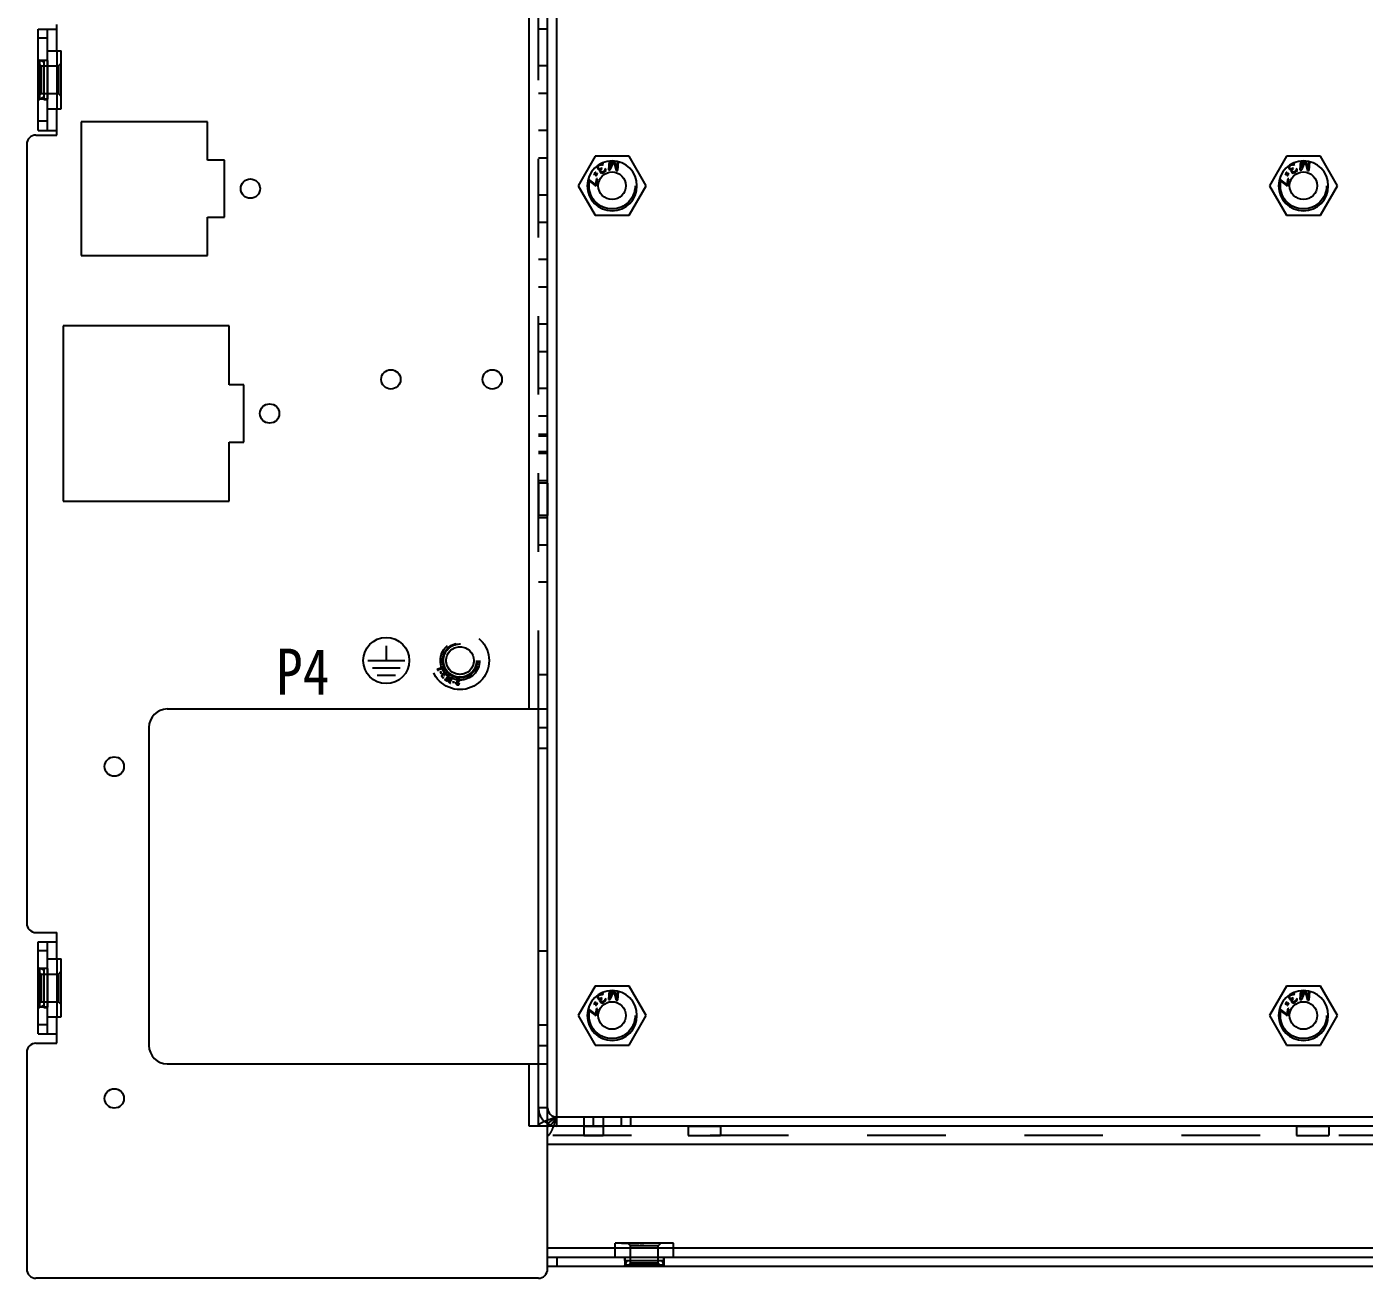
# Model space of a CAD drawing. Header units: millimetres. Extents: x 0 to 8948, y -1340 to 1100.
# Drawn here: x 6993.4 to 7138.5, y 454.4 to 590.2 of the extents above; entities that cross this region are included whole.
import ezdxf

# ---------------------------------------------------------------- set-up
doc = ezdxf.new("R2010")
doc.units = ezdxf.units.MM
doc.header["$LTSCALE"] = 85.25
doc.linetypes.add('HIDDEN', pattern=[0.2, 0.1, -0.1])
doc.layers.get('0').update_dxf_attribs({"linetype": 'CONTINUOUS'})
for name, color, linetype in [('02___PRT_ALL_AXES', 7, 'CONTINUOUS'), ('03___PRT_ALL_CURVES', 7, 'CONTINUOUS'), ('DEFAULT_2', 8, 'HIDDEN')]:
    doc.layers.add(name, color=color, linetype=linetype)
doc.styles.get("Standard").update_dxf_attribs({"font": 'txt', "width": 0.85})

msp = doc.modelspace()

# ---------------------------------------------------------------- linework, layer by layer
at = {"color": 7, "linetype": 'Continuous'}
for p, q in [((7049.887, 455.448), (7049.887, 709.948)), ((7047.887, 516.198), (7047.887, 679.948)), ((7050.887, 470.948), (7050.887, 679.948)), ((6994.637, 589.948), (6996.637, 589.948)), ((6995.637, 578.948), (6995.637, 589.948)), ((6996.637, 587.598), (6996.637, 590.448)), ((6995.637, 588.948), (6994.637, 588.948)), ((6995.637, 587.598), (6997.137, 587.598)), ((6997.137, 581.298), (6997.137, 587.598)), ((6995.637, 581.298), (6997.137, 581.298)), ((6996.637, 578.448), (6996.637, 581.298)), ((6995.637, 579.948), (6994.637, 579.948)), ((6994.637, 578.948), (6996.637, 578.948)), ((6999.297, 579.888), (6999.297, 565.388)), ((7012.997, 579.888), (6999.297, 579.888)), ((7012.997, 575.738), (7012.997, 579.888)), ((6994.387, 578.448), (6996.637, 578.448)), ((6993.387, 577.448), (6993.387, 492.948)), ((7014.847, 575.738), (7012.997, 575.738)), ((7014.847, 569.538), (7014.847, 575.738)), ((7055.283, 575.01), (7055.28, 574.933)), ((7055.28, 574.933), (7055.295, 574.868)), ((7055.314, 575.078), (7055.283, 575.01)), ((7055.295, 574.868), (7055.339, 574.795)), ((7055.364, 575.158), (7055.314, 575.078)), ((7055.339, 574.795), (7055.4, 574.733)), ((7055.42, 575.215), (7055.364, 575.158)), ((7055.38, 574.969), (7055.394, 575.027)), ((7055.384, 574.922), (7055.38, 574.969)), ((7055.428, 574.849), (7055.384, 574.922)), ((7055.394, 575.027), (7055.419, 575.067)), ((7055.4, 574.733), (7055.469, 574.7)), ((7055.419, 575.067), (7055.497, 575.138)), ((7055.508, 574.797), (7055.428, 574.849)), ((7055.469, 574.7), (7055.58, 574.717)), ((7055.497, 575.138), (7055.604, 575.203)), ((7055.583, 574.793), (7055.508, 574.797)), ((7055.542, 574.619), (7055.539, 574.543)), ((7055.58, 574.717), (7055.542, 574.619)), ((7055.649, 575.329), (7055.573, 575.306)), ((7055.701, 574.839), (7055.583, 574.793)), ((7055.604, 575.203), (7055.704, 575.238)), ((7055.646, 574.607), (7055.66, 574.665)), ((7055.654, 574.513), (7055.646, 574.607)), ((7055.743, 575.336), (7055.649, 575.329)), ((7055.66, 574.665), (7055.745, 574.766)), ((7055.773, 574.882), (7055.701, 574.839)), ((7055.704, 575.238), (7055.751, 575.242)), ((7055.818, 575.332), (7055.743, 575.336)), ((7055.745, 574.766), (7055.816, 574.809)), ((7055.751, 575.242), (7055.809, 575.227)), ((7055.816, 574.809), (7055.773, 574.882)), ((7055.809, 575.227), (7055.848, 575.201)), ((7055.887, 575.298), (7055.818, 575.332)), ((7055.848, 575.201), (7055.938, 575.255)), ((7055.938, 575.255), (7055.887, 575.298)), ((7056.07, 574.589), (7055.992, 574.517)), ((7056.102, 574.658), (7056.07, 574.589)), ((7056.105, 574.734), (7056.102, 574.658)), ((7056.194, 574.788), (7056.105, 574.734)), ((7056.143, 574.509), (7056.192, 574.588)), ((7056.192, 574.588), (7056.22, 574.704)), ((7056.22, 574.704), (7056.194, 574.788)), ((7056.577, 575.63), (7056.509, 574.679)), ((7056.509, 574.679), (7056.696, 574.666)), ((7056.996, 575.646), (7056.649, 574.883)), ((7056.704, 575.642), (7056.649, 574.883)), ((7056.696, 574.666), (7057.072, 575.535)), ((7057.072, 575.535), (7057.32, 574.621)), ((7057.397, 574.829), (7057.163, 575.634)), ((7057.32, 574.621), (7057.507, 574.608)), ((7057.452, 575.588), (7057.397, 574.829)), ((7057.507, 574.608), (7057.575, 575.559)), ((7130.283, 575.01), (7130.28, 574.933)), ((7130.28, 574.933), (7130.295, 574.868)), ((7130.314, 575.078), (7130.283, 575.01)), ((7130.295, 574.868), (7130.339, 574.795)), ((7130.364, 575.158), (7130.314, 575.078)), ((7130.339, 574.795), (7130.4, 574.733)), ((7130.42, 575.215), (7130.364, 575.158)), ((7130.38, 574.969), (7130.394, 575.027)), ((7130.384, 574.922), (7130.38, 574.969)), ((7130.428, 574.849), (7130.384, 574.922)), ((7130.394, 575.027), (7130.419, 575.067)), ((7130.4, 574.733), (7130.469, 574.7)), ((7130.419, 575.067), (7130.497, 575.138)), ((7130.508, 574.797), (7130.428, 574.849)), ((7130.469, 574.7), (7130.58, 574.717)), ((7130.497, 575.138), (7130.604, 575.203)), ((7130.583, 574.793), (7130.508, 574.797)), ((7130.542, 574.619), (7130.539, 574.543)), ((7130.58, 574.717), (7130.542, 574.619)), ((7130.649, 575.329), (7130.573, 575.306)), ((7130.701, 574.839), (7130.583, 574.793)), ((7130.604, 575.203), (7130.704, 575.238)), ((7130.646, 574.607), (7130.66, 574.665)), ((7130.654, 574.513), (7130.646, 574.607)), ((7130.743, 575.336), (7130.649, 575.329)), ((7130.66, 574.665), (7130.745, 574.766)), ((7130.773, 574.882), (7130.701, 574.839)), ((7130.704, 575.238), (7130.751, 575.242)), ((7130.818, 575.332), (7130.743, 575.336)), ((7130.745, 574.766), (7130.816, 574.809)), ((7130.751, 575.242), (7130.809, 575.227)), ((7130.816, 574.809), (7130.773, 574.882)), ((7130.809, 575.227), (7130.848, 575.201)), ((7130.887, 575.298), (7130.818, 575.332)), ((7130.848, 575.201), (7130.938, 575.255)), ((7130.938, 575.255), (7130.887, 575.298)), ((7131.07, 574.589), (7130.992, 574.517)), ((7131.102, 574.658), (7131.07, 574.589)), ((7131.105, 574.734), (7131.102, 574.658)), ((7131.194, 574.788), (7131.105, 574.734)), ((7131.143, 574.509), (7131.192, 574.588)), ((7131.192, 574.588), (7131.22, 574.704)), ((7131.22, 574.704), (7131.194, 574.788)), ((7131.577, 575.63), (7131.509, 574.679)), ((7131.509, 574.679), (7131.696, 574.666)), ((7131.996, 575.646), (7131.649, 574.883)), ((7131.704, 575.642), (7131.649, 574.883)), ((7131.696, 574.666), (7132.072, 575.535)), ((7132.072, 575.535), (7132.32, 574.621)), ((7132.397, 574.829), (7132.163, 575.634)), ((7132.32, 574.621), (7132.507, 574.608)), ((7132.452, 575.588), (7132.397, 574.829)), ((7132.507, 574.608), (7132.575, 575.559)), ((7054.262, 573.579), (7055.042, 572.977)), ((7055.07, 573.099), (7054.293, 573.698)), ((7055.061, 574.231), (7054.914, 574.207)), ((7054.914, 574.207), (7054.919, 574.178)), ((7054.919, 574.178), (7055.096, 574.207)), ((7054.963, 574.351), (7054.939, 574.317)), ((7054.939, 574.317), (7055.061, 574.231)), ((7055.085, 574.265), (7054.963, 574.351)), ((7055.087, 574.416), (7055.057, 574.412)), ((7055.057, 574.412), (7055.085, 574.265)), ((7055.206, 573.709), (7055.07, 573.099)), ((7055.12, 574.241), (7055.087, 574.416)), ((7055.096, 574.207), (7055.128, 574.031)), ((7055.296, 574.27), (7055.12, 574.241)), ((7055.128, 574.031), (7055.158, 574.036)), ((7055.158, 574.036), (7055.13, 574.182)), ((7055.13, 574.182), (7055.252, 574.097)), ((7055.146, 572.954), (7055.31, 573.686)), ((7055.154, 574.216), (7055.301, 574.241)), ((7055.276, 574.131), (7055.154, 574.216)), ((7055.31, 573.686), (7055.206, 573.709)), ((7055.252, 574.097), (7055.276, 574.131)), ((7055.301, 574.241), (7055.296, 574.27)), ((7055.539, 574.543), (7055.565, 574.459)), ((7055.565, 574.459), (7055.587, 574.423)), ((7055.587, 574.423), (7055.649, 574.361)), ((7055.649, 574.361), (7055.764, 574.331)), ((7055.676, 574.477), (7055.654, 574.513)), ((7055.745, 574.443), (7055.676, 574.477)), ((7055.82, 574.439), (7055.745, 574.443)), ((7055.764, 574.331), (7055.857, 574.337)), ((7055.92, 574.475), (7055.82, 574.439)), ((7055.857, 574.337), (7055.993, 574.394)), ((7055.992, 574.517), (7055.92, 574.475)), ((7055.993, 574.394), (7056.029, 574.416)), ((7056.029, 574.416), (7056.143, 574.509)), ((7129.262, 573.579), (7130.042, 572.977)), ((7130.07, 573.099), (7129.293, 573.698)), ((7130.061, 574.231), (7129.914, 574.207)), ((7129.914, 574.207), (7129.919, 574.178)), ((7129.919, 574.178), (7130.096, 574.207)), ((7129.963, 574.351), (7129.939, 574.317)), ((7129.939, 574.317), (7130.061, 574.231)), ((7130.085, 574.265), (7129.963, 574.351)), ((7130.087, 574.416), (7130.057, 574.412)), ((7130.057, 574.412), (7130.085, 574.265)), ((7130.206, 573.709), (7130.07, 573.099)), ((7130.12, 574.241), (7130.087, 574.416)), ((7130.096, 574.207), (7130.128, 574.031)), ((7130.296, 574.27), (7130.12, 574.241)), ((7130.128, 574.031), (7130.158, 574.036)), ((7130.158, 574.036), (7130.13, 574.182)), ((7130.13, 574.182), (7130.252, 574.097)), ((7130.146, 572.954), (7130.31, 573.686)), ((7130.154, 574.216), (7130.301, 574.241)), ((7130.276, 574.131), (7130.154, 574.216)), ((7130.31, 573.686), (7130.206, 573.709)), ((7130.252, 574.097), (7130.276, 574.131)), ((7130.301, 574.241), (7130.296, 574.27)), ((7130.539, 574.543), (7130.565, 574.459)), ((7130.565, 574.459), (7130.587, 574.423)), ((7130.587, 574.423), (7130.649, 574.361)), ((7130.649, 574.361), (7130.764, 574.331)), ((7130.676, 574.477), (7130.654, 574.513)), ((7130.745, 574.443), (7130.676, 574.477)), ((7130.82, 574.439), (7130.745, 574.443)), ((7130.764, 574.331), (7130.857, 574.337)), ((7130.92, 574.475), (7130.82, 574.439)), ((7130.857, 574.337), (7130.993, 574.394)), ((7130.992, 574.517), (7130.92, 574.475)), ((7130.993, 574.394), (7131.029, 574.416)), ((7131.029, 574.416), (7131.143, 574.509)), ((7055.042, 572.977), (7055.146, 572.954)), ((7130.042, 572.977), (7130.146, 572.954)), ((7012.997, 565.388), (7012.997, 569.538)), ((7012.997, 569.538), (7014.847, 569.538)), ((6999.297, 565.388), (7012.997, 565.388)), ((6997.337, 557.748), (6997.337, 538.748)), ((7015.337, 557.748), (6997.337, 557.748)), ((7015.337, 551.348), (7015.337, 557.748)), ((7016.937, 551.348), (7015.337, 551.348)), ((7016.937, 545.148), (7016.937, 551.348)), ((7015.337, 538.748), (7015.337, 545.148)), ((7015.337, 545.148), (7016.937, 545.148)), ((6997.337, 538.748), (7015.337, 538.748)), ((7008.637, 516.198), (7049.887, 516.198)), ((7006.637, 514.198), (7006.637, 479.698)), ((7048.887, 514.198), (7049.887, 514.198)), ((6994.387, 491.948), (6996.637, 491.948)), ((6996.637, 489.098), (6996.637, 491.948)), ((6994.637, 490.948), (6996.637, 490.948)), ((6995.637, 480.948), (6995.637, 490.948)), ((6995.637, 489.948), (6994.637, 489.948)), ((6995.637, 489.098), (6997.137, 489.098)), ((6997.137, 482.798), (6997.137, 489.098)), ((7055.283, 485.01), (7055.28, 484.933)), ((7055.28, 484.933), (7055.295, 484.868)), ((7055.314, 485.078), (7055.283, 485.01)), ((7055.295, 484.868), (7055.339, 484.795)), ((7055.364, 485.158), (7055.314, 485.078)), ((7055.339, 484.795), (7055.4, 484.733)), ((7055.42, 485.215), (7055.364, 485.158)), ((7055.38, 484.969), (7055.394, 485.027)), ((7055.384, 484.922), (7055.38, 484.969)), ((7055.428, 484.849), (7055.384, 484.922)), ((7055.394, 485.027), (7055.419, 485.067)), ((7055.4, 484.733), (7055.469, 484.7)), ((7055.419, 485.067), (7055.497, 485.138)), ((7055.508, 484.797), (7055.428, 484.849)), ((7055.469, 484.7), (7055.58, 484.717)), ((7055.497, 485.138), (7055.604, 485.203)), ((7055.583, 484.793), (7055.508, 484.797)), ((7055.58, 484.717), (7055.542, 484.619)), ((7055.649, 485.329), (7055.573, 485.306)), ((7055.701, 484.839), (7055.583, 484.793)), ((7055.604, 485.203), (7055.704, 485.238)), ((7055.646, 484.607), (7055.66, 484.665)), ((7055.743, 485.336), (7055.649, 485.329)), ((7055.66, 484.665), (7055.745, 484.766)), ((7055.773, 484.882), (7055.701, 484.839)), ((7055.704, 485.238), (7055.751, 485.242)), ((7055.818, 485.332), (7055.743, 485.336)), ((7055.745, 484.766), (7055.816, 484.809)), ((7055.751, 485.242), (7055.809, 485.227)), ((7055.816, 484.809), (7055.773, 484.882)), ((7055.809, 485.227), (7055.848, 485.201)), ((7055.887, 485.298), (7055.818, 485.332)), ((7055.848, 485.201), (7055.938, 485.255)), ((7055.938, 485.255), (7055.887, 485.298)), ((7056.102, 484.658), (7056.07, 484.589)), ((7056.105, 484.734), (7056.102, 484.658)), ((7056.194, 484.788), (7056.105, 484.734)), ((7056.192, 484.588), (7056.22, 484.704)), ((7056.22, 484.704), (7056.194, 484.788)), ((7056.577, 485.63), (7056.509, 484.679)), ((7056.509, 484.679), (7056.696, 484.666)), ((7056.996, 485.646), (7056.649, 484.883)), ((7056.704, 485.642), (7056.649, 484.883)), ((7056.696, 484.666), (7057.072, 485.535)), ((7057.072, 485.535), (7057.32, 484.621)), ((7057.397, 484.829), (7057.163, 485.634)), ((7057.452, 485.588), (7057.397, 484.829)), ((7057.507, 484.608), (7057.575, 485.559)), ((7130.283, 485.01), (7130.28, 484.933)), ((7130.28, 484.933), (7130.295, 484.868)), ((7130.314, 485.078), (7130.283, 485.01)), ((7130.295, 484.868), (7130.339, 484.795)), ((7130.364, 485.158), (7130.314, 485.078)), ((7130.339, 484.795), (7130.4, 484.733)), ((7130.42, 485.215), (7130.364, 485.158)), ((7130.38, 484.969), (7130.394, 485.027)), ((7130.384, 484.922), (7130.38, 484.969)), ((7130.428, 484.849), (7130.384, 484.922)), ((7130.394, 485.027), (7130.419, 485.067)), ((7130.4, 484.733), (7130.469, 484.7)), ((7130.419, 485.067), (7130.497, 485.138)), ((7130.508, 484.797), (7130.428, 484.849)), ((7130.469, 484.7), (7130.58, 484.717)), ((7130.497, 485.138), (7130.604, 485.203)), ((7130.583, 484.793), (7130.508, 484.797)), ((7130.58, 484.717), (7130.542, 484.619)), ((7130.649, 485.329), (7130.573, 485.306)), ((7130.701, 484.839), (7130.583, 484.793)), ((7130.604, 485.203), (7130.704, 485.238)), ((7130.646, 484.607), (7130.66, 484.665)), ((7130.743, 485.336), (7130.649, 485.329)), ((7130.66, 484.665), (7130.745, 484.766)), ((7130.773, 484.882), (7130.701, 484.839)), ((7130.704, 485.238), (7130.751, 485.242)), ((7130.818, 485.332), (7130.743, 485.336)), ((7130.745, 484.766), (7130.816, 484.809)), ((7130.751, 485.242), (7130.809, 485.227)), ((7130.816, 484.809), (7130.773, 484.882)), ((7130.809, 485.227), (7130.848, 485.201)), ((7130.887, 485.298), (7130.818, 485.332)), ((7130.848, 485.201), (7130.938, 485.255)), ((7130.938, 485.255), (7130.887, 485.298)), ((7131.102, 484.658), (7131.07, 484.589)), ((7131.105, 484.734), (7131.102, 484.658)), ((7131.194, 484.788), (7131.105, 484.734)), ((7131.192, 484.588), (7131.22, 484.704)), ((7131.22, 484.704), (7131.194, 484.788)), ((7131.577, 485.63), (7131.509, 484.679)), ((7131.509, 484.679), (7131.696, 484.666)), ((7131.996, 485.646), (7131.649, 484.883)), ((7131.704, 485.642), (7131.649, 484.883)), ((7131.696, 484.666), (7132.072, 485.535)), ((7132.072, 485.535), (7132.32, 484.621)), ((7132.397, 484.829), (7132.163, 485.634)), ((7132.452, 485.588), (7132.397, 484.829)), ((7132.507, 484.608), (7132.575, 485.559)), ((7054.262, 483.579), (7055.042, 482.977)), ((7055.07, 483.099), (7054.293, 483.698)), ((7055.061, 484.231), (7054.914, 484.207)), ((7054.914, 484.207), (7054.919, 484.178)), ((7054.919, 484.178), (7055.096, 484.207)), ((7054.963, 484.351), (7054.939, 484.317)), ((7054.939, 484.317), (7055.061, 484.231)), ((7055.085, 484.265), (7054.963, 484.351)), ((7055.087, 484.416), (7055.057, 484.412)), ((7055.057, 484.412), (7055.085, 484.265)), ((7055.206, 483.709), (7055.07, 483.099)), ((7055.12, 484.241), (7055.087, 484.416)), ((7055.096, 484.207), (7055.128, 484.031)), ((7055.296, 484.27), (7055.12, 484.241)), ((7055.128, 484.031), (7055.158, 484.036)), ((7055.13, 484.182), (7055.252, 484.097)), ((7055.158, 484.036), (7055.13, 484.182)), ((7055.146, 482.954), (7055.31, 483.686)), ((7055.154, 484.216), (7055.301, 484.241)), ((7055.276, 484.131), (7055.154, 484.216)), ((7055.31, 483.686), (7055.206, 483.709)), ((7055.252, 484.097), (7055.276, 484.131)), ((7055.301, 484.241), (7055.296, 484.27)), ((7055.542, 484.619), (7055.539, 484.543)), ((7055.539, 484.543), (7055.565, 484.459)), ((7055.565, 484.459), (7055.587, 484.423)), ((7055.587, 484.423), (7055.649, 484.361)), ((7055.654, 484.513), (7055.646, 484.607)), ((7055.649, 484.361), (7055.764, 484.331)), ((7055.676, 484.477), (7055.654, 484.513)), ((7055.745, 484.443), (7055.676, 484.477)), ((7055.82, 484.439), (7055.745, 484.443)), ((7055.764, 484.331), (7055.857, 484.337)), ((7055.92, 484.475), (7055.82, 484.439)), ((7055.857, 484.337), (7055.993, 484.394)), ((7055.992, 484.517), (7055.92, 484.475)), ((7056.07, 484.589), (7055.992, 484.517)), ((7055.993, 484.394), (7056.029, 484.416)), ((7056.029, 484.416), (7056.143, 484.509)), ((7056.143, 484.509), (7056.192, 484.588)), ((7057.32, 484.621), (7057.507, 484.608)), ((7129.262, 483.579), (7130.042, 482.977)), ((7130.07, 483.099), (7129.293, 483.698)), ((7130.061, 484.231), (7129.914, 484.207)), ((7129.914, 484.207), (7129.919, 484.178)), ((7129.919, 484.178), (7130.096, 484.207)), ((7129.963, 484.351), (7129.939, 484.317)), ((7129.939, 484.317), (7130.061, 484.231)), ((7130.085, 484.265), (7129.963, 484.351)), ((7130.087, 484.416), (7130.057, 484.412)), ((7130.057, 484.412), (7130.085, 484.265)), ((7130.206, 483.709), (7130.07, 483.099)), ((7130.12, 484.241), (7130.087, 484.416)), ((7130.096, 484.207), (7130.128, 484.031)), ((7130.296, 484.27), (7130.12, 484.241)), ((7130.128, 484.031), (7130.158, 484.036)), ((7130.13, 484.182), (7130.252, 484.097)), ((7130.158, 484.036), (7130.13, 484.182)), ((7130.146, 482.954), (7130.31, 483.686)), ((7130.154, 484.216), (7130.301, 484.241)), ((7130.276, 484.131), (7130.154, 484.216)), ((7130.31, 483.686), (7130.206, 483.709)), ((7130.252, 484.097), (7130.276, 484.131)), ((7130.301, 484.241), (7130.296, 484.27)), ((7130.542, 484.619), (7130.539, 484.543)), ((7130.539, 484.543), (7130.565, 484.459)), ((7130.565, 484.459), (7130.587, 484.423)), ((7130.587, 484.423), (7130.649, 484.361)), ((7130.654, 484.513), (7130.646, 484.607)), ((7130.649, 484.361), (7130.764, 484.331)), ((7130.676, 484.477), (7130.654, 484.513)), ((7130.745, 484.443), (7130.676, 484.477)), ((7130.82, 484.439), (7130.745, 484.443)), ((7130.764, 484.331), (7130.857, 484.337)), ((7130.92, 484.475), (7130.82, 484.439)), ((7130.857, 484.337), (7130.993, 484.394)), ((7130.992, 484.517), (7130.92, 484.475)), ((7131.07, 484.589), (7130.992, 484.517)), ((7130.993, 484.394), (7131.029, 484.416)), ((7131.029, 484.416), (7131.143, 484.509)), ((7131.143, 484.509), (7131.192, 484.588)), ((7132.32, 484.621), (7132.507, 484.608)), ((6995.637, 481.948), (6994.637, 481.948)), ((6995.637, 482.798), (6997.137, 482.798)), ((6996.637, 479.948), (6996.637, 482.798)), ((7055.042, 482.977), (7055.146, 482.954)), ((7130.042, 482.977), (7130.146, 482.954)), ((6994.637, 480.948), (6996.637, 480.948)), ((6993.387, 478.948), (6993.387, 455.448)), ((6994.387, 479.948), (6996.637, 479.948)), ((7048.887, 479.698), (7049.887, 479.698)), ((7008.637, 477.698), (7049.887, 477.698)), ((7047.887, 470.948), (7047.887, 477.698)), ((7050.887, 471.948), (7364.887, 471.948)), ((7057.887, 471.948), (7057.887, 470.948)), ((7058.887, 471.948), (7058.887, 470.948)), ((7365.887, 470.948), (7047.887, 470.948)), ((7365.887, 468.948), (7049.887, 468.948)), ((7049.887, 457.748), (7057.237, 457.748)), ((7057.237, 456.748), (7057.237, 458.248)), ((7063.537, 458.248), (7057.237, 458.248)), ((7063.537, 456.748), (7063.537, 458.248)), ((7063.537, 457.748), (7147.237, 457.748)), ((7049.887, 456.748), (7365.887, 456.748)), ((7050.887, 456.748), (7050.887, 455.748)), ((7048.887, 454.448), (6994.387, 454.448))]:
    msp.add_line(p, q, dxfattribs=at)
at = {"color": 3, "linetype": 'Continuous'}
for p, q in [((6994.637, 578.948), (6994.637, 589.948)), ((7048.887, 477.698), (7048.887, 516.198)), ((6994.637, 480.948), (6994.637, 490.948)), ((7049.887, 455.748), (7365.887, 455.748))]:
    msp.add_line(p, q, dxfattribs=at)
at = {"color": 7, "linetype": 'Continuous'}
for centre, radius, start, end in [((6994.387, 577.448), 1, 90, 180), ((7056.887, 572.948), 2.7, 0, 180), ((7131.887, 572.948), 2.7, 0, 180), ((7008.637, 514.198), 2, 90, 180), ((6994.387, 492.948), 1, 180, 270), ((7056.887, 482.948), 2.7, 0, 180), ((7131.887, 482.948), 2.7, 0, 180), ((6994.387, 478.948), 1, 90, 180), ((7008.637, 479.698), 2, 180, 270), ((7050.887, 472.948), 1, 180, 270), ((6994.387, 455.448), 1, 180, 270), ((7048.887, 455.448), 1, 270, 0)]:
    msp.add_arc(centre, radius, start, end, dxfattribs=at)
at = {"color": 3, "linetype": 'Continuous'}
msp.add_arc((7050.887, 472.948), 2, 239.86467, 270, dxfattribs=at)
at = {"color": 7, "linetype": 'Continuous'}
for points, knots in [([(7049.887, 470.948), (7049.887, 470.968), (7049.893, 471.051), (7049.925, 471.131), (7049.956, 471.186)], [0, 0, 0, 0, 0.2390557, 1, 1, 1, 1]), ([(7049.887, 470.948), (7049.914, 470.948), (7050.029, 470.959), (7050.135, 471.018), (7050.206, 471.071)], [0, 0, 0, 0, 0.2318764, 1, 1, 1, 1])]:
    msp.add_open_spline(points, degree=3, knots=knots, dxfattribs=at)
at = {"layer": '02___PRT_ALL_AXES', "color": 8, "linetype": 'HIDDEN'}
for p, q in [((6994.637, 586.548), (6994.637, 582.348)), ((6995.637, 586.548), (6994.637, 586.548)), ((6995.637, 586.548), (6995.637, 582.348)), ((6995.637, 582.348), (6994.637, 582.348)), ((7049.887, 543.898), (7048.887, 543.898)), ((7048.887, 540.698), (7048.887, 537.198)), ((7049.887, 540.698), (7048.887, 540.698)), ((7049.887, 540.698), (7049.887, 537.198)), ((7049.887, 537.198), (7048.887, 537.198)), ((6994.637, 488.048), (6994.637, 483.848)), ((6995.637, 488.048), (6994.637, 488.048)), ((6995.637, 488.048), (6995.637, 483.848)), ((6995.637, 483.848), (6994.637, 483.848)), ((7053.837, 471.948), (7053.837, 469.948)), ((7053.837, 471.948), (7055.937, 471.948)), ((7054.887, 470.948), (7054.887, 471.948)), ((7055.937, 471.948), (7055.937, 469.948)), ((7053.837, 470.948), (7055.937, 470.948)), ((7065.137, 470.948), (7065.137, 469.948)), ((7065.137, 470.948), (7068.637, 470.948)), ((7068.637, 470.948), (7068.637, 469.948)), ((7131.137, 470.948), (7134.637, 470.948)), ((7131.137, 470.948), (7131.137, 469.948)), ((7134.637, 470.948), (7134.637, 469.948)), ((7053.837, 469.948), (7055.937, 469.948)), ((7065.137, 469.948), (7068.637, 469.948)), ((7131.137, 469.948), (7134.637, 469.948)), ((7058.287, 456.748), (7058.287, 455.748)), ((7058.287, 456.748), (7062.487, 456.748)), ((7058.287, 455.748), (7062.487, 455.748)), ((7062.487, 456.748), (7062.487, 455.748))]:
    msp.add_line(p, q, dxfattribs=at)
at = {"layer": '02___PRT_ALL_AXES', "color": 7, "linetype": 'Continuous'}
for centre, radius in [((7017.647, 572.638), 1.05), ((7056.887, 572.948), 1.5), ((7131.887, 572.948), 1.5), ((7032.887, 551.948), 1.05), ((7043.887, 551.948), 1.05), ((7019.737, 548.248), 1.05), ((7040.387, 521.448), 1.5), ((7002.887, 509.948), 1.05), ((7056.887, 482.948), 1.5), ((7131.887, 482.948), 1.5), ((7002.887, 473.948), 1.05)]:
    msp.add_circle(centre, radius, dxfattribs=at)
for centre in [(7056.887, 572.948), (7131.887, 572.948), (7056.887, 482.948), (7131.887, 482.948)]:
    msp.add_arc(centre, 2.7, 180, 0, dxfattribs=at)
at = {"layer": '03___PRT_ALL_CURVES', "color": 4, "linetype": 'Continuous'}
for p, q in [((7032.387, 523.048), (7032.387, 521.548)), ((7030.387, 521.448), (7034.387, 521.448)), ((7030.887, 520.648), (7033.887, 520.648)), ((7031.387, 519.848), (7033.387, 519.848))]:
    msp.add_line(p, q, dxfattribs=at)
msp.add_circle((7032.387, 521.448), 2.5, dxfattribs=at)
at = {"layer": 'DEFAULT_2', "color": 8, "linetype": 'HIDDEN'}
for p, q in [((7048.887, 516.198), (7048.887, 679.948)), ((7049.887, 589.948), (7048.887, 589.948)), ((6994.667, 586.573), (6994.667, 582.323)), ((6994.667, 586.573), (6994.767, 586.573)), ((6994.967, 585.948), (6994.667, 586.248)), ((6994.767, 586.573), (6994.767, 582.323)), ((6995.257, 586.348), (6994.767, 586.573)), ((6995.257, 586.573), (6995.257, 582.323)), ((6995.257, 586.573), (6995.637, 586.573)), ((6996.637, 587.598), (6996.637, 581.298)), ((6996.837, 585.948), (6997.137, 586.248)), ((6997.117, 585.032), (6997.117, 586.923)), ((6997.117, 586.923), (6997.137, 586.923)), ((6997.117, 586.91), (6997.137, 586.91)), ((6997.137, 586.887), (6997.117, 586.887)), ((6997.117, 586.88), (6997.137, 586.88)), ((6997.137, 586.842), (6997.117, 586.842)), ((6997.117, 586.841), (6997.137, 586.841)), ((6997.137, 586.84), (6997.117, 586.84)), ((6997.117, 586.839), (6997.137, 586.839)), ((6997.117, 586.828), (6997.137, 586.828)), ((6997.137, 586.818), (6997.117, 586.818)), ((6997.117, 586.595), (6997.137, 586.595)), ((6997.117, 586.562), (6997.137, 586.562)), ((6997.117, 586.481), (6997.137, 586.481)), ((6997.117, 586.448), (6997.137, 586.448)), ((6997.117, 586.439), (6997.137, 586.439)), ((6997.117, 586.427), (6997.137, 586.427)), ((6997.137, 586.407), (6997.117, 586.407)), ((6997.117, 586.406), (6997.137, 586.406)), ((6997.117, 586.404), (6997.137, 586.404)), ((6997.117, 586.377), (6997.137, 586.377)), ((6997.117, 586.376), (6997.137, 586.376)), ((6997.117, 586.37), (6997.137, 586.37)), ((6997.117, 586.36), (6997.137, 586.36)), ((6997.137, 586.348), (6997.117, 586.348)), ((6997.117, 586.347), (6997.137, 586.347)), ((6997.117, 586.302), (6997.137, 586.302)), ((6997.117, 586.29), (6997.137, 586.29)), ((6997.117, 586.26), (6997.137, 586.26)), ((6997.117, 586.257), (6997.137, 586.257)), ((6997.137, 586.254), (6997.117, 586.254)), ((6997.117, 586.247), (6997.137, 586.247)), ((6994.967, 585.948), (6994.967, 582.948)), ((6994.967, 585.948), (6996.837, 585.948)), ((6996.837, 585.948), (6996.837, 582.948)), ((6997.117, 586.18), (6997.137, 586.18)), ((6997.137, 586.162), (6997.117, 586.162)), ((6997.117, 586.16), (6997.137, 586.16)), ((6997.117, 586.158), (6997.137, 586.158)), ((6997.137, 586.157), (6997.117, 586.157)), ((6997.137, 586.143), (6997.117, 586.143)), ((6997.117, 586.14), (6997.137, 586.14)), ((6997.117, 586.137), (6997.137, 586.137)), ((6997.117, 586.124), (6997.137, 586.124)), ((6997.117, 586.123), (6997.137, 586.123)), ((6997.117, 586.115), (6997.137, 586.115)), ((6997.117, 586.114), (6997.137, 586.114)), ((6997.117, 586.053), (6997.137, 586.053)), ((6997.117, 586.053), (6997.137, 586.053)), ((6997.137, 586.041), (6997.117, 586.041)), ((6997.117, 586.016), (6997.137, 586.016)), ((6997.117, 586.01), (6997.137, 586.01)), ((6997.117, 585.994), (6997.137, 585.994)), ((6997.117, 585.992), (6997.137, 585.992)), ((6997.137, 585.979), (6997.117, 585.979)), ((6997.117, 585.974), (6997.137, 585.974)), ((6997.117, 585.965), (6997.137, 585.965)), ((6997.117, 585.964), (6997.137, 585.964)), ((6997.117, 585.961), (6997.137, 585.961)), ((6997.117, 585.949), (6997.137, 585.949)), ((6997.137, 585.935), (6997.117, 585.935)), ((6997.117, 585.934), (6997.137, 585.934)), ((6997.117, 585.934), (6997.137, 585.934)), ((6997.137, 585.9), (6997.117, 585.9)), ((6997.117, 585.892), (6997.137, 585.892)), ((6997.117, 585.833), (6997.137, 585.833)), ((6997.137, 585.826), (6997.117, 585.826)), ((6997.117, 585.802), (6997.137, 585.802)), ((6997.117, 585.791), (6997.137, 585.791)), ((6997.137, 585.779), (6997.117, 585.779)), ((6997.117, 585.768), (6997.137, 585.768)), ((6997.117, 585.768), (6997.137, 585.768)), ((6997.117, 585.757), (6997.137, 585.757)), ((6997.117, 585.755), (6997.137, 585.755)), ((6997.117, 585.716), (6997.137, 585.716)), ((6997.117, 585.687), (6997.137, 585.687)), ((6997.117, 585.68), (6997.137, 585.68)), ((6997.117, 585.679), (6997.137, 585.679)), ((6997.137, 585.604), (6997.117, 585.604)), ((6997.117, 585.586), (6997.137, 585.586)), ((6997.117, 585.557), (6997.137, 585.557)), ((6997.117, 585.544), (6997.137, 585.544)), ((6997.137, 585.534), (6997.117, 585.534)), ((6997.117, 585.516), (6997.137, 585.516)), ((6997.137, 585.486), (6997.117, 585.486)), ((6997.117, 585.478), (6997.137, 585.478)), ((6997.137, 585.349), (6997.117, 585.349)), ((6997.117, 585.315), (6997.137, 585.315)), ((6997.117, 585.286), (6997.137, 585.286)), ((6997.117, 585.279), (6997.137, 585.279)), ((6997.117, 585.25), (6997.137, 585.25)), ((6997.117, 585.238), (6997.137, 585.238)), ((6997.117, 585.21), (6997.137, 585.21)), ((6997.117, 585.203), (6997.137, 585.203)), ((6997.117, 585.044), (6997.137, 585.044)), ((6997.117, 585.032), (6997.137, 585.032)), ((6997.117, 584.511), (6997.117, 584.892)), ((6997.137, 584.892), (6997.117, 584.892)), ((6997.117, 584.891), (6997.137, 584.891)), ((6997.117, 584.851), (6997.137, 584.851)), ((6997.137, 584.841), (6997.117, 584.841)), ((6997.117, 584.841), (6997.137, 584.841)), ((6997.117, 584.84), (6997.137, 584.84)), ((6997.117, 584.818), (6997.137, 584.818)), ((6997.137, 584.811), (6997.117, 584.811)), ((6997.117, 584.811), (6997.137, 584.811)), ((6997.117, 584.806), (6997.137, 584.806)), ((6997.117, 584.803), (6997.137, 584.803)), ((7049.887, 585.948), (7048.887, 585.948)), ((6997.117, 584.725), (6997.137, 584.725)), ((6997.117, 584.709), (6997.137, 584.709)), ((6997.117, 584.709), (6997.137, 584.709)), ((6997.117, 584.7), (6997.137, 584.7)), ((6997.117, 584.675), (6997.137, 584.675)), ((6997.117, 584.664), (6997.137, 584.664)), ((6997.117, 584.618), (6997.137, 584.618)), ((6997.117, 584.591), (6997.137, 584.591)), ((6997.117, 584.585), (6997.137, 584.585)), ((6997.117, 584.559), (6997.137, 584.559)), ((6997.117, 584.558), (6997.137, 584.558)), ((6997.117, 584.552), (6997.137, 584.552)), ((6997.117, 584.551), (6997.137, 584.551)), ((6997.137, 584.544), (6997.117, 584.544)), ((6997.117, 584.54), (6997.137, 584.54)), ((6997.117, 584.512), (6997.137, 584.512)), ((6997.117, 584.511), (6997.137, 584.511)), ((6994.967, 582.948), (6994.667, 582.648)), ((6994.667, 582.323), (6994.767, 582.323)), ((6995.257, 582.548), (6994.767, 582.323)), ((6994.967, 582.948), (6996.837, 582.948)), ((6995.257, 582.323), (6995.637, 582.323)), ((6996.837, 582.948), (6997.137, 582.648)), ((7049.887, 582.948), (7048.887, 582.948)), ((7049.887, 578.948), (7048.887, 578.948)), ((7055.039, 576.148), (7053.192, 572.948)), ((7058.734, 576.148), (7055.039, 576.148)), ((7060.582, 572.948), (7058.734, 576.148)), ((7130.039, 576.148), (7128.192, 572.948)), ((7133.734, 576.148), (7130.039, 576.148)), ((7135.582, 572.948), (7133.734, 576.148)), ((7049.887, 575.948), (7048.887, 575.948)), ((7049.887, 571.948), (7048.887, 571.948)), ((7053.192, 572.948), (7055.039, 569.748)), ((7058.734, 569.748), (7060.582, 572.948)), ((7128.192, 572.948), (7130.039, 569.748)), ((7133.734, 569.748), (7135.582, 572.948)), ((7049.887, 568.948), (7048.887, 568.948)), ((7055.039, 569.748), (7058.734, 569.748)), ((7130.039, 569.748), (7133.734, 569.748)), ((7049.887, 564.948), (7048.887, 564.948)), ((7049.887, 561.948), (7048.887, 561.948)), ((7049.887, 557.948), (7048.887, 557.948)), ((7049.887, 554.948), (7048.887, 554.948)), ((7049.887, 550.948), (7048.887, 550.948)), ((7049.887, 547.948), (7048.887, 547.948)), ((7048.887, 545.998), (7049.887, 545.998)), ((7048.887, 545.831), (7049.887, 545.831)), ((7048.887, 544.112), (7049.887, 544.112)), ((7049.887, 543.948), (7048.887, 543.948)), ((7049.887, 540.948), (7048.887, 540.948)), ((7049.887, 536.948), (7048.887, 536.948)), ((7049.887, 533.948), (7048.887, 533.948)), ((7049.887, 529.948), (7048.887, 529.948)), ((7037.925, 520.563), (7037.911, 520.557)), ((7037.948, 520.527), (7037.925, 520.563)), ((7038.475, 520.712), (7037.993, 520.512)), ((7037.993, 520.361), (7038.006, 520.367)), ((7038.006, 520.367), (7037.996, 520.413)), ((7038.016, 520.456), (7038.431, 520.629)), ((7038.273, 520.25), (7038.24, 520.229)), ((7038.24, 520.229), (7038.354, 520.046)), ((7038.387, 520.067), (7038.273, 520.25)), ((7038.354, 520.046), (7038.387, 520.067)), ((7038.431, 520.629), (7038.408, 520.502)), ((7038.408, 520.502), (7038.429, 520.497)), ((7038.487, 520.684), (7038.475, 520.712)), ((7038.581, 519.584), (7038.588, 519.601)), ((7038.678, 519.832), (7038.698, 519.836)), ((7039.056, 519.758), (7038.843, 519.405)), ((7038.856, 519.89), (7038.874, 519.883)), ((7038.899, 519.363), (7039.119, 519.727)), ((7039.009, 519.88), (7039.002, 519.868)), ((7039.002, 519.868), (7039.044, 519.828)), ((7039.119, 519.727), (7039.033, 519.191)), ((7039.033, 519.191), (7039.52, 519.531)), ((7039.08, 519.311), (7039.156, 519.792)), ((7039.486, 519.593), (7039.08, 519.311)), ((7039.52, 519.531), (7039.278, 519.129)), ((7039.301, 519.115), (7039.549, 519.526)), ((7039.549, 519.526), (7039.625, 519.492)), ((7039.625, 519.492), (7039.632, 519.505)), ((7048.887, 519.948), (7049.887, 519.948)), ((7038.72, 519.402), (7038.712, 519.389)), ((7038.794, 519.375), (7038.72, 519.402)), ((7038.942, 519.267), (7038.901, 519.305)), ((7038.935, 519.255), (7038.942, 519.267)), ((7039.155, 519.139), (7039.148, 519.127)), ((7039.231, 519.104), (7039.155, 519.139)), ((7039.357, 519.018), (7039.319, 519.051)), ((7039.349, 519.005), (7039.357, 519.018)), ((7039.597, 519.151), (7039.585, 519.113)), ((7039.585, 519.113), (7039.791, 519.051)), ((7039.803, 519.088), (7039.597, 519.151)), ((7039.791, 519.051), (7039.803, 519.088)), ((7040.024, 519.387), (7040.017, 519.284)), ((7040.017, 519.284), (7040.029, 519.282)), ((7040.295, 518.982), (7040.283, 518.984)), ((7040.291, 518.847), (7040.295, 518.982)), ((7048.887, 511.948), (7049.887, 511.948)), ((6996.637, 489.098), (6996.637, 482.798)), ((7048.887, 489.948), (7049.887, 489.948)), ((6994.667, 488.073), (6994.667, 483.823)), ((6994.667, 488.073), (6994.767, 488.073)), ((6994.967, 487.448), (6994.667, 487.748)), ((6994.767, 488.073), (6994.767, 483.823)), ((6995.257, 487.848), (6994.767, 488.073)), ((6995.257, 488.073), (6995.257, 483.823)), ((6995.257, 488.073), (6995.637, 488.073)), ((6996.837, 487.448), (6997.137, 487.748)), ((6997.117, 486.532), (6997.117, 488.423)), ((6997.117, 488.423), (6997.137, 488.423)), ((6997.117, 488.41), (6997.137, 488.41)), ((6997.137, 488.387), (6997.117, 488.387)), ((6997.117, 488.38), (6997.137, 488.38)), ((6997.137, 488.342), (6997.117, 488.342)), ((6997.117, 488.341), (6997.137, 488.341)), ((6997.137, 488.34), (6997.117, 488.34)), ((6997.117, 488.339), (6997.137, 488.339)), ((6997.117, 488.328), (6997.137, 488.328)), ((6997.137, 488.318), (6997.117, 488.318)), ((6997.117, 488.095), (6997.137, 488.095)), ((6997.117, 488.062), (6997.137, 488.062)), ((6997.117, 487.981), (6997.137, 487.981)), ((6997.117, 487.948), (6997.137, 487.948)), ((6997.117, 487.939), (6997.137, 487.939)), ((6997.117, 487.927), (6997.137, 487.927)), ((6997.137, 487.907), (6997.117, 487.907)), ((6997.117, 487.906), (6997.137, 487.906)), ((6997.117, 487.904), (6997.137, 487.904)), ((6997.117, 487.877), (6997.137, 487.877)), ((6997.117, 487.876), (6997.137, 487.876)), ((6997.117, 487.87), (6997.137, 487.87)), ((6997.117, 487.86), (6997.137, 487.86)), ((6997.137, 487.848), (6997.117, 487.848)), ((6997.117, 487.847), (6997.137, 487.847)), ((6997.117, 487.802), (6997.137, 487.802)), ((6997.117, 487.79), (6997.137, 487.79)), ((6997.117, 487.76), (6997.137, 487.76)), ((6997.117, 487.757), (6997.137, 487.757)), ((6997.137, 487.754), (6997.117, 487.754)), ((6997.117, 487.747), (6997.137, 487.747)), ((6997.117, 487.68), (6997.137, 487.68)), ((6997.137, 487.662), (6997.117, 487.662)), ((6997.117, 487.66), (6997.137, 487.66)), ((6997.117, 487.658), (6997.137, 487.658)), ((6997.137, 487.657), (6997.117, 487.657)), ((6997.137, 487.643), (6997.117, 487.643)), ((6997.117, 487.64), (6997.137, 487.64)), ((6997.117, 487.637), (6997.137, 487.637)), ((6997.117, 487.624), (6997.137, 487.624)), ((6997.117, 487.623), (6997.137, 487.623)), ((6997.117, 487.615), (6997.137, 487.615)), ((6997.117, 487.614), (6997.137, 487.614)), ((6997.117, 487.553), (6997.137, 487.553)), ((6997.117, 487.553), (6997.137, 487.553)), ((6997.137, 487.541), (6997.117, 487.541)), ((6994.967, 487.448), (6994.967, 484.448)), ((6994.967, 487.448), (6996.837, 487.448)), ((6996.837, 487.448), (6996.837, 484.448)), ((6997.117, 487.516), (6997.137, 487.516)), ((6997.117, 487.51), (6997.137, 487.51)), ((6997.117, 487.494), (6997.137, 487.494)), ((6997.117, 487.492), (6997.137, 487.492)), ((6997.137, 487.479), (6997.117, 487.479)), ((6997.117, 487.474), (6997.137, 487.474)), ((6997.117, 487.465), (6997.137, 487.465)), ((6997.117, 487.464), (6997.137, 487.464)), ((6997.117, 487.461), (6997.137, 487.461)), ((6997.117, 487.449), (6997.137, 487.449)), ((6997.137, 487.435), (6997.117, 487.435)), ((6997.117, 487.434), (6997.137, 487.434)), ((6997.117, 487.434), (6997.137, 487.434)), ((6997.137, 487.4), (6997.117, 487.4)), ((6997.117, 487.392), (6997.137, 487.392)), ((6997.117, 487.333), (6997.137, 487.333)), ((6997.137, 487.326), (6997.117, 487.326)), ((6997.117, 487.302), (6997.137, 487.302)), ((6997.117, 487.291), (6997.137, 487.291)), ((6997.137, 487.279), (6997.117, 487.279)), ((6997.117, 487.268), (6997.137, 487.268)), ((6997.117, 487.268), (6997.137, 487.268)), ((6997.117, 487.257), (6997.137, 487.257)), ((6997.117, 487.255), (6997.137, 487.255)), ((6997.117, 487.216), (6997.137, 487.216)), ((6997.117, 487.187), (6997.137, 487.187)), ((6997.117, 487.18), (6997.137, 487.18)), ((6997.117, 487.179), (6997.137, 487.179)), ((6997.137, 487.104), (6997.117, 487.104)), ((6997.117, 487.086), (6997.137, 487.086)), ((6997.117, 487.057), (6997.137, 487.057)), ((6997.117, 487.044), (6997.137, 487.044)), ((6997.137, 487.034), (6997.117, 487.034)), ((6997.117, 487.016), (6997.137, 487.016)), ((6997.137, 486.986), (6997.117, 486.986)), ((6997.117, 486.978), (6997.137, 486.978)), ((6997.137, 486.849), (6997.117, 486.849)), ((6997.117, 486.815), (6997.137, 486.815)), ((6997.117, 486.786), (6997.137, 486.786)), ((6997.117, 486.779), (6997.137, 486.779)), ((6997.117, 486.75), (6997.137, 486.75)), ((6997.117, 486.738), (6997.137, 486.738)), ((6997.117, 486.71), (6997.137, 486.71)), ((6997.117, 486.703), (6997.137, 486.703)), ((6997.117, 486.544), (6997.137, 486.544)), ((6997.117, 486.532), (6997.137, 486.532)), ((6997.117, 486.011), (6997.117, 486.392)), ((6997.137, 486.392), (6997.117, 486.392)), ((6997.117, 486.391), (6997.137, 486.391)), ((6997.117, 486.351), (6997.137, 486.351)), ((6997.137, 486.341), (6997.117, 486.341)), ((6997.117, 486.341), (6997.137, 486.341)), ((6997.117, 486.34), (6997.137, 486.34)), ((6997.117, 486.318), (6997.137, 486.318)), ((6997.137, 486.311), (6997.117, 486.311)), ((6997.117, 486.311), (6997.137, 486.311)), ((6997.117, 486.306), (6997.137, 486.306)), ((6997.117, 486.303), (6997.137, 486.303)), ((6997.117, 486.225), (6997.137, 486.225)), ((6997.117, 486.209), (6997.137, 486.209)), ((6997.117, 486.209), (6997.137, 486.209)), ((6997.117, 486.2), (6997.137, 486.2)), ((6997.117, 486.175), (6997.137, 486.175)), ((6997.117, 486.164), (6997.137, 486.164)), ((6997.117, 486.118), (6997.137, 486.118)), ((6997.117, 486.091), (6997.137, 486.091)), ((6997.117, 486.085), (6997.137, 486.085)), ((7055.039, 486.148), (7053.192, 482.948)), ((7058.734, 486.148), (7055.039, 486.148)), ((7060.582, 482.948), (7058.734, 486.148)), ((7130.039, 486.148), (7128.192, 482.948)), ((7133.734, 486.148), (7130.039, 486.148)), ((7135.582, 482.948), (7133.734, 486.148)), ((6997.117, 486.059), (6997.137, 486.059)), ((6997.117, 486.058), (6997.137, 486.058)), ((6997.117, 486.052), (6997.137, 486.052)), ((6997.117, 486.051), (6997.137, 486.051)), ((6997.137, 486.044), (6997.117, 486.044)), ((6997.117, 486.04), (6997.137, 486.04)), ((6997.117, 486.012), (6997.137, 486.012)), ((6997.117, 486.011), (6997.137, 486.011)), ((6994.967, 484.448), (6994.667, 484.148)), ((6994.667, 483.823), (6994.767, 483.823)), ((6995.257, 484.048), (6994.767, 483.823)), ((6994.967, 484.448), (6996.837, 484.448)), ((6995.257, 483.823), (6995.637, 483.823)), ((6996.837, 484.448), (6997.137, 484.148)), ((7048.887, 481.948), (7049.887, 481.948)), ((7053.192, 482.948), (7055.039, 479.748)), ((7058.734, 479.748), (7060.582, 482.948)), ((7128.192, 482.948), (7130.039, 479.748)), ((7133.734, 479.748), (7135.582, 482.948)), ((7055.039, 479.748), (7058.734, 479.748)), ((7130.039, 479.748), (7133.734, 479.748)), ((7048.887, 470.948), (7048.887, 477.698)), ((7049.887, 472.948), (7048.887, 472.948)), ((7365.887, 469.948), (7049.887, 469.948)), ((7057.237, 457.748), (7063.537, 457.748)), ((7057.911, 458.228), (7057.911, 458.248)), ((7059.803, 458.228), (7057.911, 458.228)), ((7057.925, 458.228), (7057.925, 458.248)), ((7057.948, 458.248), (7057.948, 458.228)), ((7057.955, 458.228), (7057.955, 458.248)), ((7057.993, 458.248), (7057.993, 458.228)), ((7057.993, 458.228), (7057.993, 458.248)), ((7057.994, 458.248), (7057.994, 458.228)), ((7057.996, 458.228), (7057.996, 458.248)), ((7058.006, 458.228), (7058.006, 458.248)), ((7058.016, 458.248), (7058.016, 458.228)), ((7058.24, 458.228), (7058.24, 458.248)), ((7058.273, 458.228), (7058.273, 458.248)), ((7058.354, 458.228), (7058.354, 458.248)), ((7058.387, 458.228), (7058.387, 458.248)), ((7058.396, 458.248), (7058.396, 458.228)), ((7058.408, 458.228), (7058.408, 458.248)), ((7058.428, 458.248), (7058.428, 458.228)), ((7058.429, 458.228), (7058.429, 458.248)), ((7058.431, 458.228), (7058.431, 458.248)), ((7058.458, 458.228), (7058.458, 458.248)), ((7058.459, 458.228), (7058.459, 458.248)), ((7058.465, 458.228), (7058.465, 458.248)), ((7058.475, 458.228), (7058.475, 458.248)), ((7058.487, 458.248), (7058.487, 458.228)), ((7058.488, 458.228), (7058.488, 458.248)), ((7058.533, 458.228), (7058.533, 458.248)), ((7058.545, 458.228), (7058.545, 458.248)), ((7058.575, 458.228), (7058.575, 458.248)), ((7058.578, 458.228), (7058.578, 458.248)), ((7058.581, 458.228), (7058.581, 458.248)), ((7058.887, 457.948), (7058.587, 458.248)), ((7058.588, 458.228), (7058.588, 458.248)), ((7058.655, 458.228), (7058.655, 458.248)), ((7058.673, 458.248), (7058.673, 458.228)), ((7058.675, 458.228), (7058.675, 458.248)), ((7058.677, 458.228), (7058.677, 458.248)), ((7058.678, 458.248), (7058.678, 458.228)), ((7058.692, 458.248), (7058.692, 458.228)), ((7058.695, 458.228), (7058.695, 458.248)), ((7058.698, 458.228), (7058.698, 458.248)), ((7058.711, 458.228), (7058.711, 458.248)), ((7058.712, 458.228), (7058.712, 458.248)), ((7058.72, 458.228), (7058.72, 458.248)), ((7058.721, 458.228), (7058.721, 458.248)), ((7058.782, 458.228), (7058.782, 458.248)), ((7058.782, 458.228), (7058.782, 458.248)), ((7058.794, 458.248), (7058.794, 458.228)), ((7058.819, 458.228), (7058.819, 458.248)), ((7058.825, 458.228), (7058.825, 458.248)), ((7058.841, 458.228), (7058.841, 458.248)), ((7058.843, 458.228), (7058.843, 458.248)), ((7058.856, 458.248), (7058.856, 458.228)), ((7058.86, 458.228), (7058.86, 458.248)), ((7058.87, 458.228), (7058.87, 458.248)), ((7058.871, 458.228), (7058.871, 458.248)), ((7058.874, 458.228), (7058.874, 458.248)), ((7058.886, 458.228), (7058.886, 458.248)), ((7058.887, 456.078), (7058.887, 457.948)), ((7061.887, 457.948), (7058.887, 457.948)), ((7058.899, 458.248), (7058.899, 458.228)), ((7058.9, 458.228), (7058.9, 458.248)), ((7058.901, 458.228), (7058.901, 458.248)), ((7058.935, 458.248), (7058.935, 458.228)), ((7058.942, 458.228), (7058.942, 458.248)), ((7059.002, 458.228), (7059.002, 458.248)), ((7059.009, 458.248), (7059.009, 458.228)), ((7059.033, 458.228), (7059.033, 458.248)), ((7059.044, 458.228), (7059.044, 458.248)), ((7059.056, 458.248), (7059.056, 458.228)), ((7059.067, 458.228), (7059.067, 458.248)), ((7059.067, 458.228), (7059.067, 458.248)), ((7059.078, 458.228), (7059.078, 458.248)), ((7059.08, 458.228), (7059.08, 458.248)), ((7059.119, 458.228), (7059.119, 458.248)), ((7059.148, 458.228), (7059.148, 458.248)), ((7059.155, 458.228), (7059.155, 458.248)), ((7059.156, 458.228), (7059.156, 458.248)), ((7059.231, 458.248), (7059.231, 458.228)), ((7059.249, 458.228), (7059.249, 458.248)), ((7059.278, 458.228), (7059.278, 458.248)), ((7059.291, 458.248), (7059.291, 458.228)), ((7059.301, 458.248), (7059.301, 458.228)), ((7059.319, 458.228), (7059.319, 458.248)), ((7059.349, 458.248), (7059.349, 458.228)), ((7059.357, 458.228), (7059.357, 458.248)), ((7059.486, 458.248), (7059.486, 458.228)), ((7059.52, 458.228), (7059.52, 458.248)), ((7059.549, 458.228), (7059.549, 458.248)), ((7059.556, 458.228), (7059.556, 458.248)), ((7059.585, 458.228), (7059.585, 458.248)), ((7059.597, 458.228), (7059.597, 458.248)), ((7059.625, 458.228), (7059.625, 458.248)), ((7059.632, 458.228), (7059.632, 458.248)), ((7059.791, 458.228), (7059.791, 458.248)), ((7059.803, 458.228), (7059.803, 458.248)), ((7059.943, 458.248), (7059.943, 458.228)), ((7060.324, 458.228), (7059.943, 458.228)), ((7059.944, 458.228), (7059.944, 458.248)), ((7059.984, 458.228), (7059.984, 458.248)), ((7059.993, 458.228), (7059.993, 458.248)), ((7059.994, 458.248), (7059.994, 458.228)), ((7059.995, 458.228), (7059.995, 458.248)), ((7060.017, 458.228), (7060.017, 458.248)), ((7060.024, 458.228), (7060.024, 458.248)), ((7060.024, 458.248), (7060.024, 458.228)), ((7060.029, 458.228), (7060.029, 458.248)), ((7060.032, 458.228), (7060.032, 458.248)), ((7060.11, 458.228), (7060.11, 458.248)), ((7060.126, 458.228), (7060.126, 458.248)), ((7060.126, 458.228), (7060.126, 458.248)), ((7060.135, 458.228), (7060.135, 458.248)), ((7060.16, 458.228), (7060.16, 458.248)), ((7060.171, 458.228), (7060.171, 458.248)), ((7060.217, 458.228), (7060.217, 458.248)), ((7060.244, 458.228), (7060.244, 458.248)), ((7060.25, 458.228), (7060.25, 458.248)), ((7060.276, 458.228), (7060.276, 458.248)), ((7060.277, 458.228), (7060.277, 458.248)), ((7060.283, 458.228), (7060.283, 458.248)), ((7060.284, 458.228), (7060.284, 458.248)), ((7060.291, 458.248), (7060.291, 458.228)), ((7060.295, 458.228), (7060.295, 458.248)), ((7060.323, 458.228), (7060.323, 458.248)), ((7060.324, 458.228), (7060.324, 458.248)), ((7061.887, 457.948), (7062.187, 458.248)), ((7061.887, 456.078), (7061.887, 457.948)), ((7058.262, 456.368), (7058.262, 456.748)), ((7058.262, 456.368), (7062.512, 456.368)), ((7058.487, 456.368), (7058.262, 455.878)), ((7058.262, 455.778), (7058.262, 455.878)), ((7062.512, 455.878), (7058.262, 455.878)), ((7058.262, 455.778), (7062.512, 455.778)), ((7058.887, 456.078), (7058.587, 455.778)), ((7061.887, 456.078), (7058.887, 456.078)), ((7061.887, 456.078), (7062.187, 455.778)), ((7062.287, 456.368), (7062.512, 455.878)), ((7062.512, 456.368), (7062.512, 456.748)), ((7062.512, 455.778), (7062.512, 455.878))]:
    msp.add_line(p, q, dxfattribs=at)
for centre, radius in [((7056.887, 572.948), 2.5), ((7131.887, 572.948), 2.5), ((7040.387, 521.448), 3.15), ((7040.387, 521.448), 2.125), ((7040.387, 521.448), 1.9), ((7040.387, 521.448), 1.8), ((7040.387, 521.448), 1.5), ((7056.887, 482.948), 2.5), ((7131.887, 482.948), 2.5)]:
    msp.add_circle(centre, radius, dxfattribs=at)
for centre, radius, start, end in [((7039.82, 521.066), 1.438, 238.91018, 242.46337), ((7050.887, 472.948), 2, 180, 239.86467)]:
    msp.add_arc(centre, radius, start, end, dxfattribs=at)
for points in [[(7037.911, 520.557), (7037.925, 520.529), (7037.94, 520.496), (7037.955, 520.46)], [(7037.993, 520.512), (7037.974, 520.504), (7037.959, 520.508), (7037.948, 520.527)], [(7037.955, 520.46), (7037.97, 520.423), (7037.983, 520.39), (7037.993, 520.361)], [(7037.996, 520.413), (7037.991, 520.434), (7037.998, 520.449), (7038.016, 520.456)], [(7038.396, 519.805), (7038.394, 519.747), (7038.415, 519.694), (7038.458, 519.646)], [(7038.465, 519.952), (7038.421, 519.912), (7038.398, 519.863), (7038.396, 519.805)], [(7038.459, 519.675), (7038.434, 519.702), (7038.424, 519.736), (7038.429, 519.779)], [(7038.429, 520.497), (7038.438, 520.546), (7038.457, 520.608), (7038.487, 520.684)], [(7038.429, 519.779), (7038.434, 519.821), (7038.454, 519.858), (7038.488, 519.889)], [(7038.458, 519.646), (7038.486, 519.615), (7038.511, 519.595), (7038.533, 519.585)], [(7038.545, 519.636), (7038.504, 519.644), (7038.475, 519.657), (7038.459, 519.675)], [(7038.575, 519.997), (7038.535, 519.997), (7038.499, 519.982), (7038.465, 519.952)], [(7038.488, 519.889), (7038.516, 519.915), (7038.547, 519.929), (7038.578, 519.932)], [(7038.533, 519.585), (7038.555, 519.575), (7038.571, 519.575), (7038.581, 519.584)], [(7038.581, 519.621), (7038.574, 519.628), (7038.562, 519.633), (7038.545, 519.636)], [(7038.675, 519.944), (7038.648, 519.978), (7038.615, 519.996), (7038.575, 519.997)], [(7038.578, 519.932), (7038.61, 519.935), (7038.635, 519.925), (7038.655, 519.904)], [(7038.588, 519.601), (7038.588, 519.609), (7038.586, 519.615), (7038.581, 519.621)], [(7038.655, 519.904), (7038.67, 519.887), (7038.677, 519.863), (7038.678, 519.832)], [(7038.677, 520.046), (7038.672, 520.019), (7038.671, 519.986), (7038.675, 519.944)], [(7038.711, 520.11), (7038.693, 520.094), (7038.682, 520.072), (7038.677, 520.046)], [(7038.695, 519.888), (7038.687, 519.97), (7038.695, 520.022), (7038.721, 520.045)], [(7038.698, 519.836), (7038.698, 519.852), (7038.697, 519.869), (7038.695, 519.888)], [(7038.782, 520.126), (7038.752, 520.131), (7038.728, 520.125), (7038.711, 520.11)], [(7038.721, 520.045), (7038.739, 520.062), (7038.76, 520.068), (7038.782, 520.066)], [(7038.86, 520.083), (7038.838, 520.108), (7038.812, 520.122), (7038.782, 520.126)], [(7038.782, 520.066), (7038.804, 520.064), (7038.824, 520.054), (7038.841, 520.036)], [(7038.841, 520.036), (7038.857, 520.018), (7038.866, 519.995), (7038.87, 519.969)], [(7038.87, 519.969), (7038.874, 519.943), (7038.869, 519.917), (7038.856, 519.89)], [(7038.9, 519.993), (7038.899, 520.024), (7038.886, 520.055), (7038.86, 520.083)], [(7038.874, 519.883), (7038.893, 519.924), (7038.902, 519.961), (7038.9, 519.993)], [(7039.078, 519.835), (7039.053, 519.85), (7039.03, 519.865), (7039.009, 519.88)], [(7039.044, 519.828), (7039.057, 519.816), (7039.065, 519.805), (7039.067, 519.796)], [(7039.067, 519.796), (7039.069, 519.786), (7039.065, 519.773), (7039.056, 519.758)], [(7039.556, 519.547), (7039.522, 519.568), (7039.498, 519.583), (7039.486, 519.593)], [(7039.632, 519.505), (7039.623, 519.508), (7039.597, 519.522), (7039.556, 519.547)], [(7038.712, 519.389), (7038.763, 519.361), (7038.801, 519.339), (7038.825, 519.324)], [(7038.819, 519.375), (7038.813, 519.371), (7038.804, 519.371), (7038.794, 519.375)], [(7038.843, 519.405), (7038.833, 519.389), (7038.826, 519.378), (7038.819, 519.375)], [(7038.825, 519.324), (7038.858, 519.305), (7038.894, 519.282), (7038.935, 519.255)], [(7038.886, 519.33), (7038.886, 519.337), (7038.89, 519.348), (7038.899, 519.363)], [(7038.901, 519.305), (7038.891, 519.314), (7038.886, 519.323), (7038.886, 519.33)], [(7039.148, 519.127), (7039.18, 519.11), (7039.214, 519.09), (7039.249, 519.069)], [(7039.278, 519.129), (7039.263, 519.104), (7039.248, 519.096), (7039.231, 519.104)], [(7039.249, 519.069), (7039.276, 519.053), (7039.31, 519.031), (7039.349, 519.005)], [(7039.291, 519.085), (7039.29, 519.092), (7039.293, 519.103), (7039.301, 519.115)], [(7039.319, 519.051), (7039.301, 519.067), (7039.292, 519.078), (7039.291, 519.085)], [(7039.944, 519.012), (7039.938, 518.961), (7039.952, 518.918), (7039.984, 518.883)], [(7039.993, 519.107), (7039.966, 519.087), (7039.948, 519.055), (7039.944, 519.012)], [(7039.984, 518.883), (7040.016, 518.849), (7040.063, 518.828), (7040.126, 518.821)], [(7040.024, 518.889), (7040.002, 518.912), (7039.992, 518.939), (7039.995, 518.969)], [(7040.126, 519.171), (7040.065, 519.148), (7040.021, 519.126), (7039.993, 519.107)], [(7039.995, 518.969), (7039.998, 518.995), (7040.01, 519.017), (7040.032, 519.032)], [(7040.16, 519.413), (7040.107, 519.418), (7040.061, 519.41), (7040.024, 519.387)], [(7040.11, 518.848), (7040.075, 518.851), (7040.046, 518.865), (7040.024, 518.889)], [(7040.029, 519.282), (7040.055, 519.359), (7040.103, 519.394), (7040.171, 519.387)], [(7040.032, 519.032), (7040.054, 519.048), (7040.088, 519.066), (7040.135, 519.084)], [(7040.217, 518.879), (7040.183, 518.854), (7040.148, 518.844), (7040.11, 518.848)], [(7040.244, 519.228), (7040.224, 519.213), (7040.185, 519.194), (7040.126, 519.171)], [(7040.126, 518.821), (7040.185, 518.815), (7040.24, 518.824), (7040.291, 518.847)], [(7040.135, 519.084), (7040.202, 519.11), (7040.249, 519.135), (7040.276, 519.159)], [(7040.284, 519.357), (7040.255, 519.388), (7040.213, 519.407), (7040.16, 519.413)], [(7040.171, 519.387), (7040.204, 519.383), (7040.231, 519.37), (7040.25, 519.35)], [(7040.283, 518.984), (7040.272, 518.939), (7040.25, 518.905), (7040.217, 518.879)], [(7040.276, 519.281), (7040.274, 519.261), (7040.264, 519.243), (7040.244, 519.228)], [(7040.25, 519.35), (7040.27, 519.329), (7040.279, 519.306), (7040.276, 519.281)], [(7040.276, 519.159), (7040.304, 519.183), (7040.319, 519.212), (7040.323, 519.246)], [(7040.323, 519.246), (7040.327, 519.289), (7040.315, 519.326), (7040.284, 519.357)]]:
    msp.add_open_spline(points, degree=3, dxfattribs=at)
for points, knots in [([(7048.887, 470.948), (7048.887, 471.046), (7049.018, 471.198), (7049.237, 471.335), (7049.598, 471.513), (7050.154, 471.714), (7050.631, 471.867), (7050.887, 471.948)], [0, 0, 0, 0, 0.1275582, 0.2247905, 0.3461005, 0.6491201, 1, 1, 1, 1]), ([(7049.887, 469.948), (7049.985, 469.948), (7050.137, 470.079), (7050.274, 470.298), (7050.452, 470.659), (7050.653, 471.215), (7050.806, 471.692), (7050.887, 471.948)], [0, 0, 0, 0, 0.1275582, 0.2247905, 0.3461005, 0.6491201, 1, 1, 1, 1]), ([(7049.956, 471.186), (7050.044, 471.339), (7050.358, 471.613), (7050.696, 471.826), (7050.887, 471.948)], [0, 0, 0, 0, 0.4377516, 1, 1, 1, 1]), ([(7050.206, 471.071), (7050.339, 471.172), (7050.579, 471.463), (7050.777, 471.776), (7050.887, 471.948)], [0, 0, 0, 0, 0.449748, 1, 1, 1, 1])]:
    msp.add_open_spline(points, degree=3, knots=knots, dxfattribs=at)

# ---------------------------------------------------------------- texts
at = {"color": 2, "linetype": 'Continuous', "insert": (7020.438, 522.753), "char_height": 5, "width": 8.5, "attachment_point": 1, "line_spacing_factor": 0.9}
msp.add_mtext('P4', dxfattribs=at)

doc.saveas('drawing.dxf')
